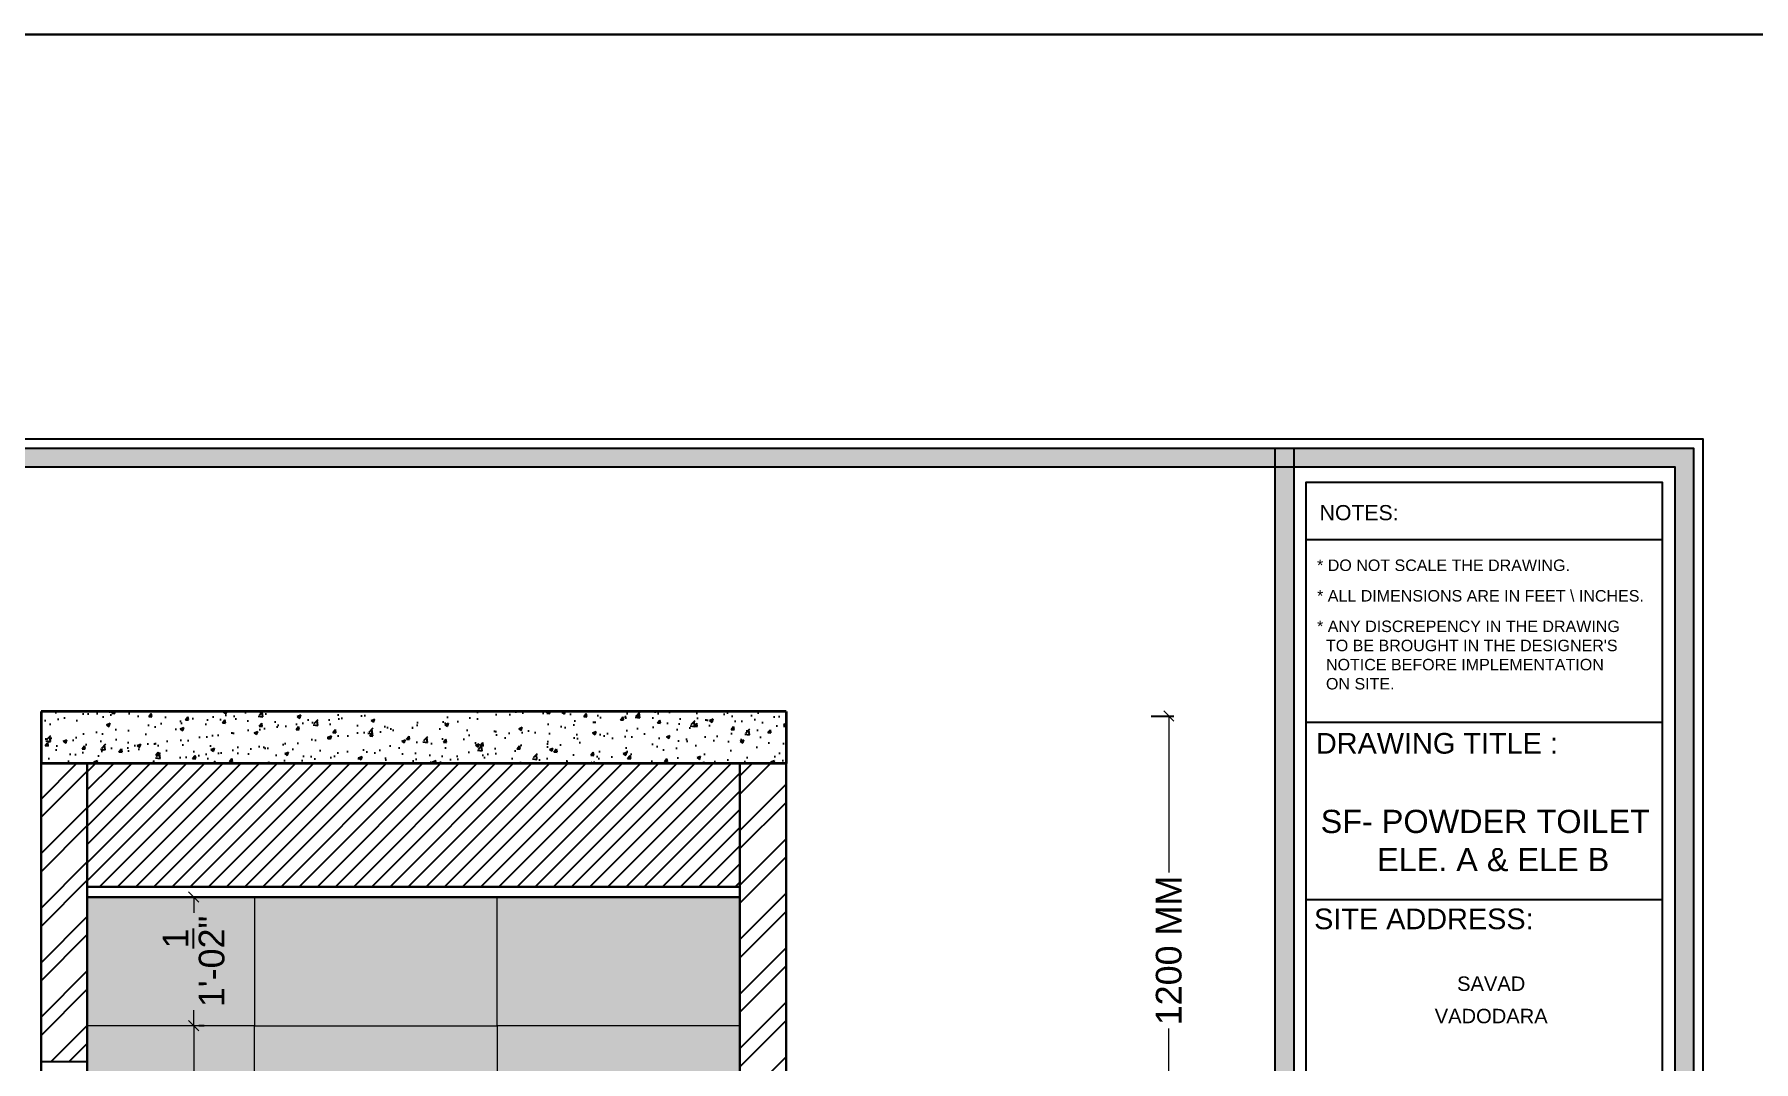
# Model space of a CAD drawing. Header units: millimetres. Extents: x 56222 to 3066687, y -650199 to -121287.
# Drawn here: x 149194.3 to 149361.6, y -184587.4 to -184487.5 of the extents above; entities that cross this region are included whole.
import ezdxf
from ezdxf.enums import TextEntityAlignment as Align

# ---------------------------------------------------------------- set-up
doc = ezdxf.new("R2010")
doc.units = ezdxf.units.MM
doc.header["$MEASUREMENT"] = 0
doc.header["$PDMODE"] = 35
doc.layers.get('Defpoints').update_dxf_attribs({"color": 220})
for name, color, linetype, lineweight in [('dim05', 1, 'Continuous', 13), ('FURNITURE', 32, 'Continuous', 9), ('NAME PLATE', 7, 'Continuous', 25), ('wall', 7, 'Continuous', 30), ('XX~SLAB ( BEAM )~ ( DIM )', 7, 'Continuous', 9)]:
    doc.layers.add(name, color=color, linetype=linetype, lineweight=lineweight)
doc.layers.add('hatch', color=253, linetype='Continuous', lineweight=0, transparency=0.4)
doc.styles.add('Arial', font='arial.ttf')
doc.styles.get("Standard").update_dxf_attribs({"font": 'arial.ttf', "height": 6})
doc.dimstyles.new('ISO-25', dxfattribs={"dimtxt": 2.5, "dimasz": 1, "dimexe": 0.5, "dimexo": 1, "dimtad": 0, "dimdec": 1, "dimlunit": 4, "dimtxsty": 'Standard', "dimblk": 'OBLIQUE', "dimcen": 2.5, "dimclrd": 1, "dimclre": 1, "dimclrt": 5, "dimadec": 0, "dimazin": 0, "dimtfac": 1, "dimtdec": 1, "dimtmove": 0, "dimatfit": 3, "dimfxl": 1, "dimlwd": -1, "dimarcsym": 0})

# ---------------------------------------------------------------- blocks, each defined once
blk = doc.blocks.new('_Oblique')
at = {"layer": 'wall', "color": 0, "lineweight": -2}
blk.add_line((-0.5, -0.5), (0.5, 0.5), dxfattribs=at)
blk = doc.blocks.new('*D1040')
at = {"layer": 'Defpoints', "color": 0, "lineweight": 25, "transparency": 16777216}
for p in [(149209.82, -184583.93, -0.01), (149209.82, -184583.93), (149209.82, -184631.18)]:
    blk.add_point(p, dxfattribs=at)
at = {"layer": 'dim05', "color": 1, "linetype": 'Continuous', "transparency": 16777216}
for p, q in [((149209.82, -184583.93), (149209.82, -184601.69)), ((149209.82, -184631.18), (149209.82, -184613.42))]:
    blk.add_line(p, q, dxfattribs=at)
at = {"layer": 'dim05', "color": 1, "linetype": 'Continuous', "lineweight": -2, "transparency": 16777216}
for p, q in [((149210.82, -184583.93), (149210.32, -184583.93)), ((149210.82, -184631.18), (149210.32, -184631.18))]:
    blk.add_line(p, q, dxfattribs=at)
at = {"layer": 'dim05', "color": 1, "transparency": 16777216}
for p, rotation in [((149209.82, -184583.93), 90), ((149209.82, -184631.18), 270)]:
    blk.add_blockref('_Oblique', p, dxfattribs=dict(at, rotation=rotation))
at = {"layer": 'dim05', "color": 5, "lineweight": 25, "transparency": 16777216, "insert": (149209.82, -184607.56), "char_height": 2.5, "attachment_point": 5, "rotation": 90, "style": 'Arial'}
blk.add_mtext('3\'-11{\\H1x;\\S1/4;}"', dxfattribs=at)
blk = doc.blocks.new('*D1041')
at = {"layer": 'Defpoints', "color": 0, "lineweight": 25, "transparency": 16777216}
for p in [(149209.82, -184571.42, -0.01), (149209.82, -184571.42), (149209.82, -184583.93)]:
    blk.add_point(p, dxfattribs=at)
at = {"layer": 'dim05', "color": 1, "linetype": 'Continuous', "transparency": 16777216}
for p, q in [((149209.82, -184571.42), (149209.82, -184572.94)), ((149209.82, -184583.93), (149209.82, -184582.42))]:
    blk.add_line(p, q, dxfattribs=at)
at = {"layer": 'dim05', "color": 1, "linetype": 'Continuous', "lineweight": -2, "transparency": 16777216}
for p, q in [((149210.82, -184571.42), (149210.32, -184571.42)), ((149210.82, -184583.93), (149210.32, -184583.93))]:
    blk.add_line(p, q, dxfattribs=at)
at = {"layer": 'dim05', "color": 1, "transparency": 16777216}
for p, rotation in [((149209.82, -184571.42), 90), ((149209.82, -184583.93), 270)]:
    blk.add_blockref('_Oblique', p, dxfattribs=dict(at, rotation=rotation))
at = {"layer": 'dim05', "color": 5, "lineweight": 25, "transparency": 16777216, "insert": (149209.82, -184577.68), "char_height": 2.5, "attachment_point": 5, "rotation": 90, "style": 'Arial'}
blk.add_mtext('1\'-0{\\H1x;\\S1/2;}"', dxfattribs=at)
blk = doc.blocks.new('*D1046')
at = {"layer": 'Defpoints', "color": 0, "lineweight": 25, "transparency": 16777216}
for p in [(149302.02, -184553.8), (149302.02, -184599.42), (149304.73, -184599.42)]:
    blk.add_point(p, dxfattribs=at)
at = {"layer": 'dim05', "color": 1, "linetype": 'Continuous', "lineweight": -2, "transparency": 16777216}
for p, q in [((149303.02, -184553.8), (149305.23, -184553.8)), ((149303.02, -184599.42), (149305.23, -184599.42))]:
    blk.add_line(p, q, dxfattribs=at)
at = {"layer": 'dim05', "color": 1, "linetype": 'Continuous', "transparency": 16777216}
for p, q in [((149304.73, -184553.8), (149304.73, -184569.03)), ((149304.73, -184599.42), (149304.73, -184584.19))]:
    blk.add_line(p, q, dxfattribs=at)
at = {"layer": 'dim05', "color": 1, "transparency": 16777216}
for p, rotation in [((149304.73, -184553.8), 90), ((149304.73, -184599.42), 270)]:
    blk.add_blockref('_Oblique', p, dxfattribs=dict(at, rotation=rotation))
at = {"layer": 'dim05', "color": 5, "lineweight": 25, "transparency": 16777216, "insert": (149304.73, -184576.61), "char_height": 2.5, "attachment_point": 5, "rotation": 90, "style": 'Arial'}
blk.add_mtext('1200 MM', dxfattribs=at)

msp = doc.modelspace()

# ---------------------------------------------------------------- hatches: boundary and pattern name
at = {"layer": 'hatch', "linetype": 'Continuous', "lineweight": 25}
h = msp.add_hatch(dxfattribs=at)
h.set_pattern_fill('AR-CONC', color=256, scale=0.5)
h.set_pattern_definition([(50, (-6.9157, 255.7337), (3.586300913, -0.313760675), [0.375, -4.125]), (355, (-6.9157, 255.7337), (-0.69375667, 3.76096067), [0.3, -3.3]), (100.4514445, (-6.6168, 255.7075), (2.892544234, 3.447199955), [0.31870096, -3.50571056]), (46.1842, (-6.9157, 256.7337), (5.33620665, -0.8275964), [0.5625, -6.1875]), (96.6356355, (-6.471, 256.6647), (4.67330973, 4.870593), [0.47805171, -5.2585688]), (351.184164, (-6.9157, 256.7337), (4.67330973, 4.870593), [0.45, -4.95]), (21, (-6.4157, 256.4837), (2.98453526, -2.013094453), [0.375, -4.125]), (326, (-6.4157, 256.4837), (1.21657666, 3.625750225), [0.3, -3.3]), (71.4514447, (-6.167, 256.316), (4.201111884, 1.612655764), [0.31870095, -3.50571056]), (37.5, (-6.9157, 255.7337), (0.0607992766, 1.664469269), [0, -3.26, 0, -3.35, 0, -3.3125]), (7.5, (-6.9157, 255.7337), (1.315347687, 1.97205856), [0, -1.91, 0, -3.185, 0, -1.2625]), (327.5, (-8.0307, 255.7337), (2.669112181, -0.112774359), [0, -1.25, 0, -3.9, 0, -5.175]), (317.5, (-8.5307, 255.7337), (2.915930847, 0.500524912), [0, -1.625, 0, -2.59, 0, -3.675])])
h.paths.add_polyline_path([(149267.468, -184553.361), (149194.954, -184553.361), (149194.954, -184558.422), (149267.468, -184558.422)])
h = msp.add_hatch(dxfattribs=at)
h.set_pattern_fill('ANSI32', color=256, scale=10, style=0)
h.set_pattern_definition([(45, (-6121.688, -3325.755), (-2.65165043, 2.65165043), []), (45, (-6119.9203, -3325.755), (-2.65165043, 2.65165043), [])])
h.paths.add_polyline_path([(149199.454, -184564.361), (149199.454, -184558.422), (149194.954, -184558.422), (149194.954, -184587.421), (149199.454, -184587.421), (149199.454, -184583.934)])
h = msp.add_hatch(dxfattribs=at)
h.set_pattern_fill('ANSI31', color=6, scale=10)
h.set_pattern_definition([(45, (-6.9157, 255.7337), (-0.8838834765, 0.8838834765), [])])
h.paths.add_polyline_path([(149262.968, -184558.422), (149199.454, -184558.422), (149199.454, -184570.422), (149262.968, -184570.422)])
h = msp.add_hatch(dxfattribs=at)
h.set_pattern_fill('ANSI32', color=256, scale=10, style=0)
h.set_pattern_definition([(45, (-6130.1747, -3325.755), (-2.65165043, 2.65165043), []), (45, (-6128.407, -3325.755), (-2.65165043, 2.65165043), [])])
h.paths.add_polyline_path([(149267.468, -184558.422), (149262.968, -184558.422), (149262.968, -184681.422), (149267.468, -184681.422)])
at = {"layer": 'hatch', "linetype": 'Continuous', "lineweight": 25, "true_color": 0xe9d9ba, "transparency": 33554546}
h = msp.add_hatch(dxfattribs=at)
h.set_pattern_fill('AR-CONC', color=254, scale=0.1)
h.set_pattern_definition([(50, (5.8012, 66.7368), (0.7172601826, -0.062752135), [0.075, -0.825]), (355, (5.8012, 66.7368), (-0.1387513336, 0.7521921337), [0.06, -0.66]), (100.45144446, (5.861, 66.7316), (0.5785088467, 0.689439991), [0.063740192, -0.701142112]), (46.1842, (5.8012, 66.9368), (1.0672413307, -0.1655192808), [0.1125, -1.2375]), (96.6356355, (5.8901, 66.923), (0.9346619457, 0.974118601), [0.095610342, -1.05171376]), (351.184164, (5.8012, 66.9368), (0.934661945, 0.9741186003), [0.09, -0.990000001]), (21, (5.9012, 66.8868), (0.5969070521, -0.4026188907), [0.075, -0.825]), (326, (5.9012, 66.8868), (0.243315332, 0.725150045), [0.06, -0.66]), (71.45144474, (5.95094, 66.8533), (0.8402223767, 0.3225311528), [0.06374019, -0.701142112]), (37.5, (5.8012, 66.73682), (0.01215985532, 0.33289385383), [0, -0.652, 0, -0.67, 0, -0.6625]), (7.5, (5.8012, 66.73682), (0.26306953744, 0.3944117119), [0, -0.382, 0, -0.637, 0, -0.2525]), (327.5, (5.5782, 66.73682), (0.53382243617, -0.02255487173), [0, -0.25, 0, -0.78, 0, -1.035]), (317.5, (5.4782, 66.73682), (0.5831861693, 0.1001049823), [0, -0.325, 0, -0.518, 0, -0.735])])
h.paths.add_polyline_path([(149262.968, -184631.178), (149239.346, -184631.178), (149239.346, -184678.422), (149262.968, -184678.422)])
h.paths.add_polyline_path([(149262.968, -184583.934), (149239.346, -184583.934), (149239.346, -184631.178), (149262.968, -184631.178)])
h.paths.add_polyline_path([(149239.346, -184583.934), (149215.724, -184583.934), (149215.724, -184631.178), (149239.346, -184631.178)])
h.paths.add_polyline_path([(149239.346, -184631.178), (149215.724, -184631.178), (149215.724, -184678.422), (149239.346, -184678.422)])
h.paths.add_polyline_path([(149215.724, -184583.934), (149199.454, -184583.934), (149199.454, -184631.178), (149215.724, -184631.178)])
h.paths.add_polyline_path([(149215.724, -184631.178), (149203.954, -184631.178), (149203.954, -184678.422), (149215.724, -184678.422)])
h.paths.add_polyline_path([(149215.724, -184571.422), (149199.454, -184571.422), (149199.454, -184583.934), (149215.724, -184583.934)])
h.paths.add_polyline_path([(149239.346, -184571.422), (149215.724, -184571.422), (149215.724, -184583.934), (149239.346, -184583.934)])
h.paths.add_polyline_path([(149262.968, -184571.422), (149239.346, -184571.422), (149239.346, -184583.934), (149262.968, -184583.934)])
at = {"layer": 'NAME PLATE', "true_color": 0xd39e00}
h = msp.add_hatch(color=42, dxfattribs=at)
h.paths.add_polyline_path([(149097.978, -184527.747), (149097.978, -184709.212), (149355.787, -184709.212), (149355.787, -184527.747)])
h.paths.add_polyline_path([(149099.787, -184529.556), (149353.977, -184529.556), (149353.977, -184707.403), (149099.787, -184707.403)], flags=16)
msp.add_hatch(color=42, dxfattribs=at).paths.add_polyline_path([(149315.076, -184707.403), (149316.886, -184707.403), (149316.886, -184527.747), (149315.076, -184527.747)])

# ---------------------------------------------------------------- linework, layer by layer
at = {"color": 6, "lineweight": 30}
for p, q in [((149262.968, -184570.422), (149199.454, -184570.422)), ((149262.968, -184571.422), (149199.454, -184571.422))]:
    msp.add_line(p, q, dxfattribs=at)
at = {"layer": 'dim05', "color": 1, "lineweight": 35}
for p, q in [((149267.468, -184553.361, 0.118), (149194.954, -184553.361, -0.008)), ((149194.954, -184553.361, -0.008), (149194.954, -184558.422, -0.008)), ((149267.468, -184553.361, 0.118), (149267.468, -184558.422, 0.118)), ((149267.468, -184558.422, 0.118), (149194.954, -184558.422, -0.008))]:
    msp.add_line(p, q, dxfattribs=at)
at = {"layer": 'FURNITURE', "elevation": -0.008}
for points in [[(149199.454, -184571.422), (149215.724, -184571.422), (149215.724, -184583.934), (149199.454, -184583.934)], [(149239.346, -184571.422), (149215.724, -184571.422), (149215.724, -184583.934), (149239.346, -184583.934)], [(149239.346, -184571.422), (149262.968, -184571.422), (149262.968, -184583.934), (149239.346, -184583.934)], [(149199.454, -184631.178), (149215.724, -184631.178), (149215.724, -184583.934), (149199.454, -184583.934)], [(149239.346, -184631.178), (149215.724, -184631.178), (149215.724, -184583.934), (149239.346, -184583.934)], [(149239.346, -184631.178), (149262.968, -184631.178), (149262.968, -184583.934), (149239.346, -184583.934)]]:
    msp.add_lwpolyline(points, close=True, dxfattribs=at)
at = {"layer": 'NAME PLATE', "color": 42, "true_color": 0xd39e00}
for p, q in [((149352.752, -184536.676), (149318.11, -184536.676)), ((149352.752, -184554.419), (149318.11, -184554.419)), ((149352.752, -184571.696), (149318.11, -184571.696))]:
    msp.add_line(p, q, dxfattribs=at)
for points in [[(149097.073, -184526.842), (149356.691, -184526.842), (149356.691, -184710.117), (149097.073, -184710.117)], [(149097.978, -184527.747), (149355.787, -184527.747), (149355.787, -184709.212), (149097.978, -184709.212)], [(149315.076, -184707.403), (149315.076, -184527.747), (149316.886, -184527.747), (149316.886, -184707.403)], [(149099.787, -184529.556), (149353.977, -184529.556), (149353.977, -184707.403), (149099.787, -184707.403)], [(149318.11, -184705.914), (149318.11, -184531.045), (149352.752, -184531.045), (149352.752, -184705.914)]]:
    msp.add_lwpolyline(points, close=True, dxfattribs=at)
at = {"layer": 'wall', "lineweight": 30}
for p, q in [((149194.954, -184558.422, -0.008), (149194.954, -184681.422, -0.008)), ((149199.454, -184558.422, -0.008), (149199.454, -184681.422, -0.008)), ((149262.968, -184558.422, -0.008), (149262.968, -184681.422, -0.008)), ((149267.468, -184558.422, -0.008), (149267.468, -184681.422, -0.008))]:
    msp.add_line(p, q, dxfattribs=at)
at = {"layer": 'wall', "lineweight": 25}
for p, q in [((149194.954, -184585.422, -0.129), (149194.954, -184678.422, -0.008)), ((149194.954, -184587.421), (149199.454, -184587.421))]:
    msp.add_line(p, q, dxfattribs=at)
at = {"layer": 'wall', "lineweight": 25, "elevation": -0.008}
msp.add_lwpolyline([(149262.968, -184558.422), (149267.468, -184558.422), (149267.468, -184681.422), (149262.968, -184681.422)], close=True, dxfattribs=at)
at = {"layer": 'XX~SLAB ( BEAM )~ ( DIM )', "color": 85, "lineweight": 30, "true_color": 0x58ba48}
msp.add_lwpolyline([(148898.978, -184487.49), (149750.829, -184487.49), (149750.829, -184752.696), (148898.978, -184752.696)], close=True, dxfattribs=at)

# ---------------------------------------------------------------- texts
at = {"layer": 'NAME PLATE', "style": 'Arial'}
for s, height, p in [('NOTES:', 1.4767, (149323.249, -184534.754)), ('DRAWING TITLE : ', 2.00972, (149331.212, -184557.462)), ('SF- POWDER TOILET', 2.25667, (149335.529, -184565.184)), ('ELE. A & ELE B', 2.25667, (149336.297, -184568.895)), ('SITE ADDRESS:', 2.00972, (149329.551, -184574.543)), (' SAVAD ', 1.402, (149336.105, -184580.543)), ('VADODARA', 1.402, (149336.105, -184583.69))]:
    msp.add_text(s, height=height, dxfattribs=at).set_placement(p, align=Align.CENTER)
at = {"layer": 'NAME PLATE', "char_height": 1.11684, "width": 43.14928, "attachment_point": 1, "style": 'Arial'}
for s, insert in [('* DO NOT SCALE THE DRAWING.', (149319.158, -184538.577, 0)), ('* ALL DIMENSIONS ARE IN FEET \\\\ INCHES.', (149319.158, -184541.547, 0)), ("* ANY DISCREPENCY IN THE DRAWING \\P  TO BE BROUGHT IN THE DESIGNER'S\\P  NOTICE BEFORE IMPLEMENTATION \\P  ON SITE.", (149319.158, -184544.517, 0))]:
    msp.add_mtext(s, dxfattribs=dict(at, insert=insert))

# ---------------------------------------------------------------- dimensions: what is measured, and where the dimension line sits
at = {"layer": 'dim05', "color": 27, "lineweight": 25, "true_color": 0x7d5120}
dim = msp.add_linear_dim(base=(149304.728, -184599.419), p1=(149302.018, -184553.801), p2=(149302.018, -184599.419), angle=90, text='1200 MM', dimstyle='ISO-25', override={"dimdec": 0, "dimtxsty": 'Arial', "dimtmove": 1}, dxfattribs=at)
dim.commit()
dim.dimension.update_dxf_attribs({"geometry": '*D1046', "text_midpoint": (149304.728, -184576.61)})
for base, p1, p2, picture, middle in [((149209.818, -184571.422), (149209.818, -184583.934), (149209.818, -184571.422, -0.008), '*D1041', (149209.818, -184577.678)), ((149209.818, -184583.934), (149209.818, -184631.178), (149209.818, -184583.934, -0.008), '*D1040', (149209.818, -184607.556))]:
    dim = msp.add_linear_dim(base=base, p1=p1, p2=p2, angle=90, dimstyle='ISO-25', override={"dimdec": 2, "dimtxsty": 'Arial', "dimtmove": 1}, dxfattribs=at)
    dim.commit()
    dim.dimension.update_dxf_attribs({"geometry": picture, "text_midpoint": middle})

doc.saveas('drawing.dxf')
